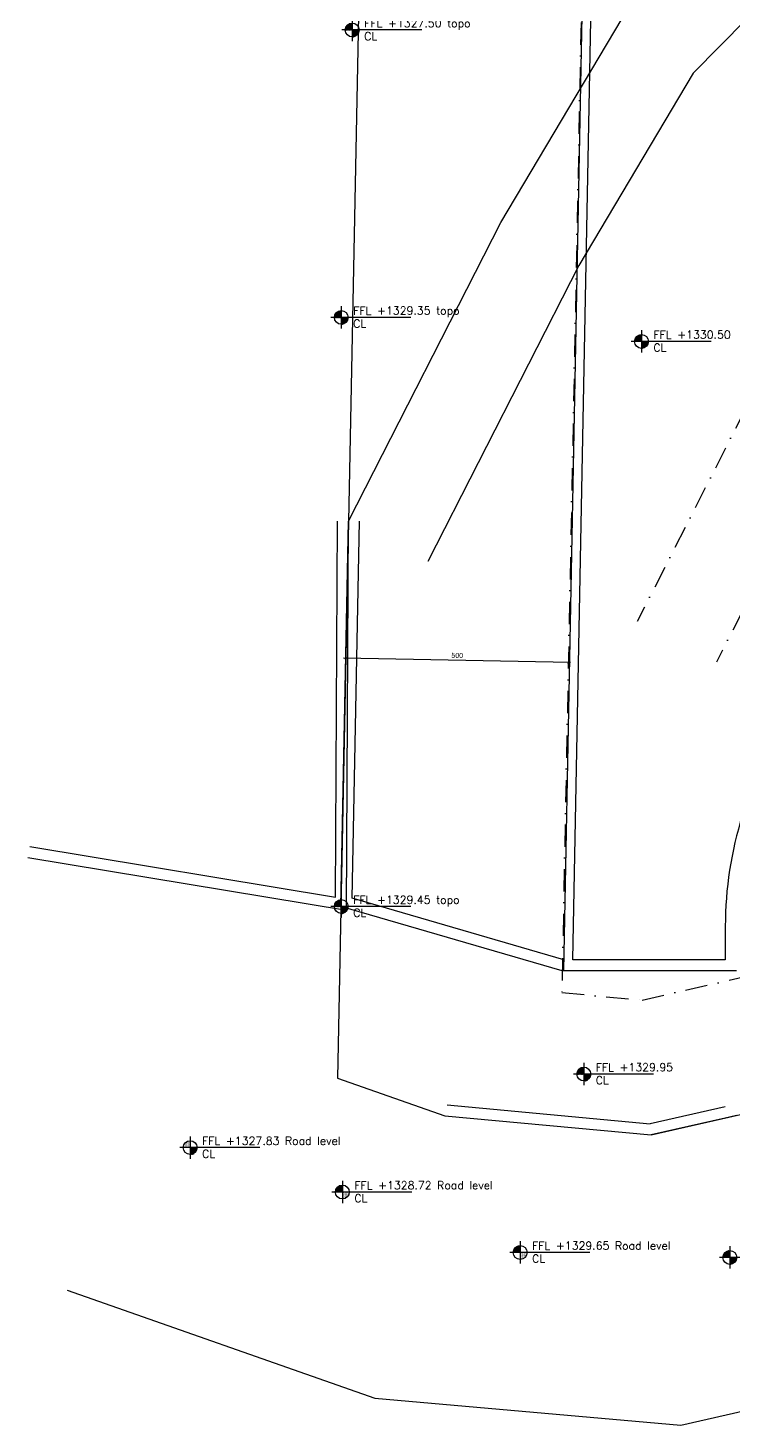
# Model space of a CAD drawing. Header units: centimetres. Extents: x 96271 to 179142, y 9855 to 112216.
# Drawn here: x 96271 to 97854, y 79700 to 82838 of the extents above; entities that cross this region are included whole.
import ezdxf

# ---------------------------------------------------------------- set-up
doc = ezdxf.new("R2010")
doc.units = ezdxf.units.CM
doc.header["$LTSCALE"] = 100
doc.header["$MEASUREMENT"] = 0
doc.header["$PDSIZE"] = 0.2
doc.linetypes.add('DASHDOT', pattern=[1, 0.5, -0.25, 0, -0.25])
doc.layers.get('0').update_dxf_attribs({"linetype": 'CONTINUOUS'})
doc.layers.get('DEFPOINTS').update_dxf_attribs({"linetype": 'CONTINUOUS'})
for name, color, linetype in [('A-Dim', 2, 'CONTINUOUS'), ('A-Otln-Lot Limit', 4, 'CONTINUOUS'), ('A-Patt', 8, 'CONTINUOUS'), ('A-Setback', 3, 'DASHDOT'), ('A-Wall-Prht', 2, 'CONTINUOUS'), ('plan-elevation level', 7, 'CONTINUOUS')]:
    doc.layers.add(name, color=color, linetype=linetype)
doc.styles.add('ROMAND', font='romand.shx', dxfattribs={"height": 10})
doc.styles.get("Standard").update_dxf_attribs({"font": 'arial.ttf'})
doc.dimstyles.new('1-50', dxfattribs={"dimtxt": 11.25, "dimasz": 5, "dimexe": 5, "dimexo": 5, "dimgap": 5, "dimtad": 1, "dimdec": 1, "dimrnd": 0.5, "dimzin": 12, "dimdsep": 46, "dimtxsty": 'Standard', "dimblk": 'ARCHTICK', "dimcen": 0.09, "dimdle": 5, "dimadec": 0, "dimazin": 3, "dimtfac": 1, "dimtdec": 1, "dimtix": 1, "dimtofl": 0, "dimtmove": 1, "dimatfit": 3, "dimfxl": 5, "dimtolj": 1, "dimtzin": 0, "dimarcsym": 0})
pattern_1 = [(90, (894916.29, -703049.082), (14.2875, 7.14375), [0, -14.2875])]

# ---------------------------------------------------------------- blocks, each defined once
blk = doc.blocks.new('CL-FFL-PLAN')
at = {"layer": 'plan-elevation level'}
h = blk.add_hatch(dxfattribs=at)
h.set_pattern_fill('DOTS', color=232, scale=9, angle=90, style=0)
h.set_pattern_definition(pattern_1)
h.paths.add_polyline_path([(-1229, 207), (-1229, 50), (-1385, 50, -0.414214)])
h = blk.add_hatch(dxfattribs=at)
h.set_pattern_fill('DOTS', color=232, scale=9, angle=90, style=0)
h.set_pattern_definition(pattern_1)
h.paths.add_polyline_path([(-1229, 50), (-1072, 50, -0.414214), (-1229, -106)])
at = {"layer": 'plan-elevation level', "color": 7, "ltscale": 111}
for p, q in [((337, 50), (-1463, 50)), ((-1229, 301), (-1229, -200))]:
    blk.add_line(p, q, dxfattribs=at)
blk.add_circle((-1229, 50), 156, dxfattribs=at)
at = {"layer": 'plan-elevation level', "color": 111, "ltscale": 111, "style": 'ROMAND'}
for s, p in [('CL', (-960, -180)), ('FFL', (-960, 110))]:
    blk.add_text(s, height=180, dxfattribs=at).set_placement(p)
for tag, p in [('FFL', (-424, 113)), ('CL', (-417, -180))]:
    blk.add_attdef(tag, p, '', height=180, dxfattribs=at)
blk = doc.blocks.new('_ArchTick')
at = {"color": 0, "linetype": 'ByBlock', "const_width": 0.15}
blk.add_lwpolyline([(-0.5, -0.5), (0.5, 0.5)], dxfattribs=at)
blk = doc.blocks.new('*D1198')
at = {"layer": 'A-Dim', "color": 0, "lineweight": -2, "transparency": 16777216}
blk.add_line((97489.3, 81412.9), (96979.4, 81423), dxfattribs=at)
at = {"layer": 'DEFPOINTS', "color": 0, "transparency": 16777216}
for p in [(96984.4, 81422.9), (96984.4, 81422.9), (97484.3, 81413)]:
    blk.add_point(p, dxfattribs=at)
at = {"layer": 'A-Dim', "color": 0, "lineweight": -2, "transparency": 16777216, "xscale": 5, "yscale": 5, "zscale": 5}
for p, rotation in [((96984.4, 81422.9), 178.8657729167716), ((97484.3, 81413), 358.8657729167717)]:
    blk.add_blockref('_ArchTick', p, dxfattribs=dict(at, rotation=rotation))
at = {"layer": 'A-Dim', "color": 0, "transparency": 16777216, "insert": (97234.6, 81428.7), "char_height": 11.25, "attachment_point": 5, "rotation": 358.8658}
blk.add_mtext('\\A1;500', dxfattribs=at)

msp = doc.modelspace()

# ---------------------------------------------------------------- linework, layer by layer
at = {"elevation": -3118.5}
for points in [[(96270.528, 80974.871), (96985.828, 80856.771), (96990.488, 81730.519)], [(96274.601, 80999.537), (96960.985, 80886.212), (96965.489, 81730.652)]]:
    msp.add_lwpolyline(points, dxfattribs=at)
at = {"layer": 'A-Otln-Lot Limit'}
for points in [[(96965.712, 80479.123), (97206.535, 80394.564), (97669.865, 80351.712), (99880.741, 80855.19), (101068.865, 80851.94), (100904.471, 86012.018), (100151.894, 86776.773), (100222.083, 87217.518), (99747.22, 87140.456), (99010.375, 87171.007), (98361.687, 87204.5), (97783.533, 87219.682), (97242.113, 86719.747), (97087.264, 86618.541), (96965.712, 80479.08)], [(96990.416, 81730.376), (97332.339, 82401.262), (97605.16, 82859.262), (97930.306, 83190.211), (98759.66, 83824.578), (99709.858, 84268.237), (100223.586, 84503.277), (100567.126, 84664.487), (100937.177, 84983.113)], [(101067.674, 84831.553), (100676.875, 84495.062), (99793.77, 84086.69), (98863.934, 83652.538), (98063.055, 83039.951), (97764.679, 82736.25), (97507.537, 82304.572), (97168.607, 81639.559)], [(96358.63, 80003.381), (97049.382, 79760.839), (97736.484, 79700.241), (99969.68, 80208.803), (102228.733, 80195.091), (102638.47, 80315.364)]]:
    msp.add_lwpolyline(points, dxfattribs=at)
at = {"layer": 'A-Patt'}
for p, q in [((97206.535, 80394.564), (97669.865, 80351.712)), ((97211.908, 80419.174), (97668.2, 80376.973)), ((97836.559, 80415.313), (97668.2, 80376.973)), ((97836.559, 80389.673), (97669.865, 80351.712))]:
    msp.add_line(p, q, dxfattribs=at)
at = {"layer": 'A-Setback'}
msp.add_lwpolyline([(100559.009, 81153.336), (100410.95, 85800.674), (99618.405, 86606.045), (99624.608, 86644.996), (98745.22, 86680.475), (97970.463, 86711.734), (97582.107, 86353.135), (97469.619, 80671.512), (97649.878, 80654.841), (99847.419, 81155.283)], close=True, dxfattribs=at)
for points in [[(101393.919, 84452.654), (100950.164, 84070.567), (100004.469, 83633.251), (99124.62, 83222.439), (98394.927, 82664.302), (98104.345, 82368.535), (97928.014, 82072.517), (97638.607, 81504.673)], [(101524.417, 84301.094), (101059.48, 83900.768), (100088.748, 83451.875), (99228.894, 83050.399), (98527.676, 82514.042), (98263.864, 82245.523), (98103.213, 81975.827), (97816.799, 81413.856)]]:
    msp.add_lwpolyline(points, dxfattribs=at)
at = {"layer": 'A-Wall-Prht'}
for p, q in [((96973.348, 80864.809), (96990.488, 81730.519)), ((96998.723, 80883.47), (97015.483, 81730.024)), ((97470.586, 80720.329), (96973.348, 80864.809)), ((97474.144, 80745.329), (96998.723, 80883.47)), ((97836.559, 80820.33), (97836.559, 80745.329)), ((97836.559, 80745.329), (97494.148, 80745.329)), ((97861.559, 80720.329), (97470.586, 80720.329)), ((97861.559, 80395.366), (97836.559, 80389.673))]:
    msp.add_line(p, q, dxfattribs=at)
for points in [[(97473.663, 80720.329), (97516.492, 82944.922), (99271.18, 84330.329), (100958.047, 84330.329), (100965.084, 84110.329)], [(97494.141, 80744.944), (97536.306, 82935.083), (99278.123, 84310.329), (100938.677, 84310.329), (100945.094, 84109.69)]]:
    msp.add_lwpolyline(points, dxfattribs=at)
msp.add_arc((98661.559, 80820.329), 825, 144.903982, 180, dxfattribs=at)

# ---------------------------------------------------------------- block references
at = {"layer": 'plan-elevation level'}
ref = msp.add_blockref('CL-FFL-PLAN', (97121.493, 82828.475, -134556.2), dxfattribs=dict(at, xscale=0.09982510700227937, yscale=0.09982510700227937, zscale=0.09982510700227937))
ref.add_attrib('FFL', '+1327.50 topo', (97079.171, 82839.708, -134556.2), dxfattribs={"layer": '0', "color": 111, "ltscale": 111, "height": 17.96852, "style": 'ROMAND'})
ref = msp.add_blockref('CL-FFL-PLAN', (97096.852, 82182.978), dxfattribs=dict(at, xscale=0.09982510700227937, yscale=0.09982510700227937, zscale=0.09982510700227937))
ref.add_attrib('FFL', '+1329.35 topo', (97054.529, 82194.211), dxfattribs={"layer": '0', "color": 111, "ltscale": 111, "height": 17.96852, "style": 'ROMAND'})
ref = msp.add_blockref('CL-FFL-PLAN', (97770.971, 82129.01), dxfattribs=dict(at, xscale=0.09982510700227937, yscale=0.09982510700227937, zscale=0.09982510700227937))
ref.add_attrib('FFL', '+1330.50', (97728.648, 82140.243), dxfattribs={"layer": '0', "color": 111, "ltscale": 111, "height": 17.9685, "style": 'ROMAND'})
ref = msp.add_blockref('CL-FFL-PLAN', (97096.852, 80859.791), dxfattribs=dict(at, xscale=0.09982510700227937, yscale=0.09982510700227937, zscale=0.09982510700227937))
ref.add_attrib('FFL', '+1329.45 topo', (97054.529, 80871.023), dxfattribs={"layer": '0', "color": 111, "ltscale": 111, "height": 17.96852, "style": 'ROMAND'})
ref = msp.add_blockref('CL-FFL-PLAN', (97096.852, 80859.791), dxfattribs=dict(at, xscale=0.09982510700227937, yscale=0.09982510700227937, zscale=0.09982510700227937))
ref.add_attrib('FFL', '+1329.45 topo', (97054.529, 80871.023), dxfattribs={"layer": '0', "color": 111, "ltscale": 111, "height": 17.96852, "style": 'ROMAND'})
ref = msp.add_blockref('CL-FFL-PLAN', (97641.423, 80483.588), dxfattribs=dict(at, xscale=0.09982510700227937, yscale=0.09982510700227937, zscale=0.09982510700227937))
ref.add_attrib('FFL', '+1329.95', (97599.1, 80494.821), dxfattribs={"layer": '0', "color": 111, "ltscale": 111, "height": 17.9685, "style": 'ROMAND'})
ref = msp.add_blockref('CL-FFL-PLAN', (96757.503, 80318.388), dxfattribs=dict(at, xscale=0.09982510700227937, yscale=0.09982510700227937, zscale=0.09982510700227937))
ref.add_attrib('FFL', '+1327.83 Road level', (96715.18, 80329.62), dxfattribs={"layer": '0', "color": 111, "ltscale": 111, "height": 17.96852, "style": 'ROMAND'})
ref = msp.add_blockref('CL-FFL-PLAN', (97099.305, 80218.588, 89.1), dxfattribs=dict(at, xscale=0.09982510700227937, yscale=0.09982510700227937, zscale=0.09982510700227937))
ref.add_attrib('FFL', '+1328.72 Road level', (97056.982, 80229.821, 89.1), dxfattribs={"layer": '0', "color": 111, "ltscale": 111, "height": 17.96852, "style": 'ROMAND'})
ref = msp.add_blockref('CL-FFL-PLAN', (97498.565, 80082.947, -1423.6), dxfattribs=dict(at, xscale=0.09982510700227937, yscale=0.09982510700227937, zscale=0.09982510700227937))
ref.add_attrib('FFL', '+1329.65 Road level', (97456.242, 80094.18, -1423.6), dxfattribs={"layer": '0', "color": 111, "ltscale": 111, "height": 17.96852, "style": 'ROMAND'})
ref = msp.add_blockref('CL-FFL-PLAN', (97969.459, 80071.755, -1332.2), dxfattribs=dict(at, xscale=0.09982510700227937, yscale=0.09982510700227937, zscale=0.09982510700227937))
ref.add_attrib('FFL', '+1330.56 Road level', (97927.136, 80082.988, -1332.2), dxfattribs={"layer": '0', "color": 111, "ltscale": 111, "height": 17.96852, "style": 'ROMAND'})

# ---------------------------------------------------------------- dimensions: what is measured, and where the dimension line sits
at = {"layer": 'A-Dim'}
dim = msp.add_aligned_dim(p1=(97484.3, 81412.998), p2=(96984.398, 81422.895), distance=0, dimstyle='1-50', override={"dimse1": 1, "dimse2": 1}, dxfattribs=at)
dim.commit()
dim.dimension.update_dxf_attribs({"geometry": '*D1198', "text_midpoint": (97234.561, 81428.688)})

doc.saveas('drawing.dxf')
